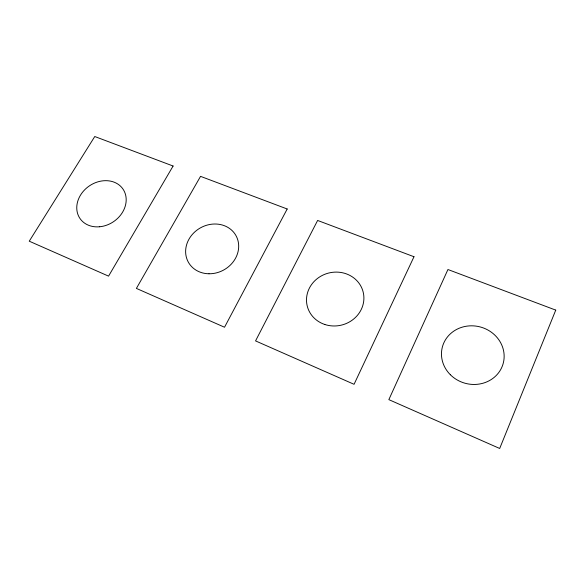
<?xml version="1.0" encoding="UTF-8"?>
<svg xmlns="http://www.w3.org/2000/svg" width="585" height="585" viewBox="0 0 585 585"><rect width="100%" height="100%" fill="white"/><g stroke="black" fill="none" stroke-linecap="round" stroke-linejoin="round"><path stroke-width="0.88" d="M555.75 310.116L499.692 448.476L388.849 399.635L447.934 269.517L555.75 310.116M413.997 256.735L354.064 384.308L255.55 340.901L317.626 220.45L413.997 256.735M287.198 208.991L224.53 327.234L136.4 288.405L200.545 176.356L287.198 208.991M173.101 166.023L108.561 276.135L29.25 241.195L94.763 136.524L173.101 166.023M208.999 273.773A27.276 24.073 -29.5 0 0 236.545 236.706A27.276 24.073 -29.5 0 0 190.922 236.179A27.276 24.073 -29.5 0 0 208.999 273.773M99.677 226.761A26.054 21.586 -34.4 0 0 123.727 190.257A26.054 21.586 -34.4 0 0 81.03 194.308A26.054 21.586 -34.4 0 0 99.677 226.761M450.348 374.729A31.502 29.148 15.6 0 0 502.968 364.243A31.502 29.148 15.6 0 0 465.104 326.445A31.502 29.148 15.6 0 0 450.348 374.729M324.829 324.492A28.826 26.808 -14.6 0 0 363.563 293.97A28.826 26.808 -14.6 0 0 317.202 278.665A28.826 26.808 -14.6 0 0 324.829 324.492"/></g></svg>
